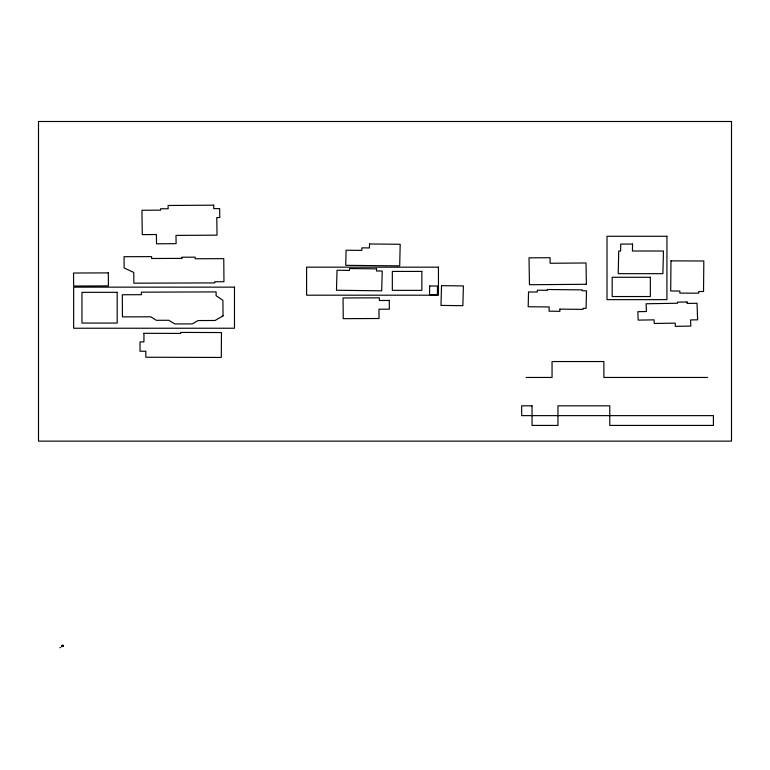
<?xml version="1.0" encoding="UTF-8"?>
<svg xmlns="http://www.w3.org/2000/svg" width="770" height="770" viewBox="0 0 770 770"><rect width="100%" height="100%" fill="white"/><g stroke="black" fill="none" stroke-linecap="round" stroke-linejoin="round"><path stroke-width="1.16" d="M59.829 647.753L60.474 647.474M62.967 645.866L62.88 646.415M63.265 645.847L62.697 645.866M526.141 377.454L552.051 377.454L552.051 361.544L603.872 361.544L603.872 377.454L707.515 377.454M62.697 646.232L63.438 646.232M63.246 646.415L63.15 645.183L62.245 645.183L62.312 646.607L61.581 646.607L61.581 645.664L63.438 645.684L63.438 646.415L62.697 646.415L62.697 645.684M143.961 333.314L143.923 341.928L140.063 341.89L139.996 351.226L145.828 351.226L145.799 357.242L221.288 357.453L221.471 332.553L180.786 332.409L180.748 333.42L143.961 333.314M670.978 260.866L670.699 290.993L679.852 291.022L679.852 293.11L698.688 293.178L698.708 291.522L703.539 291.522L703.818 261.001L670.978 260.866M429.65 285.997L429.525 294.621L437.437 294.737L437.437 285.997L429.65 285.997M632.545 244.071L632.43 251.01L663.461 251.01L662.903 273.677L618.214 273.677L618.724 251.058L620.591 251.068L620.755 244.08L632.545 244.071M369.513 243.975L369.436 247.94L361.919 247.863L361.842 250.394L346.086 250.211L345.749 265.332L399.697 265.871L400.188 244.283L369.513 243.975M559.944 309.126L559.896 311.311L549.077 311.186L549.183 306.961L528.182 306.73L528.538 291.945L537.258 292.022L537.316 290.213L547.345 290.319L547.374 289.51L582.168 289.886L582.139 290.771L586.49 290.819L586.095 308.347L583.073 308.318L583.054 309.376L559.944 309.126M376.549 268.855L376.501 270.982L382.228 271.03L381.689 290.829L336.471 290.242L337.029 270.241L349.464 270.395L349.513 268.528L376.549 268.855M441.518 285.67L440.989 305.411L462.857 305.69L463.396 285.92L441.518 285.67M223.021 315.873L215.09 320.484L198.044 320.561L192.211 323.91L174.915 323.949L168.745 320.272L156.387 320.31L150.766 316.807L122.449 316.884L122.305 294.756L141.362 294.689L141.362 292.167L216.101 291.907L216.101 295.728L222.905 300.31L223.021 315.873M687.09 301.984L677.465 302.158L677.513 303.236L646.107 303.765L646.386 311.532L637.858 311.686L638.186 320.108L654.105 319.858L654.259 323.477L675.223 323.131L675.328 326.345L690.815 326.095L690.594 319.935L697.63 319.829L697.023 303.264L687.148 303.438L687.09 301.984M586.365 284.284L529.471 284.736L529.019 257.854L550.04 257.7L550.136 263.263L586.018 262.984L586.365 284.284M213.723 205.176L168.101 205.465L168.168 208.747L160.535 208.785L160.574 210.152L141.94 210.258L142.267 234.619L156.387 234.513L156.531 243.801L176.099 243.667L175.993 235.408L217.034 235.158L216.784 217.535L219.777 217.535L219.662 208.603L213.752 208.641L213.723 205.176M181.826 258.364L151.632 258.508L151.632 256.631L124.028 256.708L124.143 267.989L133.759 272.455L133.865 283.187L214.801 282.898L214.763 281.753L223.955 281.714L223.772 258.653L195.166 258.758L195.166 257.17L181.826 257.209L181.826 258.364M389.264 300.454L379.389 300.502L379.36 297.817L343.045 297.971L343.247 318.664L379.061 318.511L378.956 309.222L389.341 309.174L389.264 300.454M108.32 272.888L73.516 273.032L73.66 286.036L108.426 285.891L108.32 272.888M731.5 121.496L38.5 121.496L38.5 441.133L731.5 441.133L731.5 121.496M666.926 236.284L607.01 236.284L607.01 299.646L666.926 299.646L666.926 236.284M438.438 267.171L306.604 267.171L306.604 295.189L438.438 295.189L438.438 267.171M421.854 271.425L392.325 271.425L392.325 290.357L421.854 290.357L421.854 271.425M650.342 277.277L612.188 277.277L612.188 296.537L650.342 296.537L650.342 277.277M234.484 287.143L73.66 287.143L73.66 328.232L234.484 328.232L234.484 287.143M117.194 292.331L81.947 292.331L81.947 323.053L117.194 323.053L117.194 292.331M532.041 405.829L521.675 405.829L521.675 415.627L713.415 415.627L713.415 425.425L609.773 425.425L609.773 405.829L557.952 405.829L557.952 425.425L532.041 425.425L532.041 405.829"/></g></svg>
